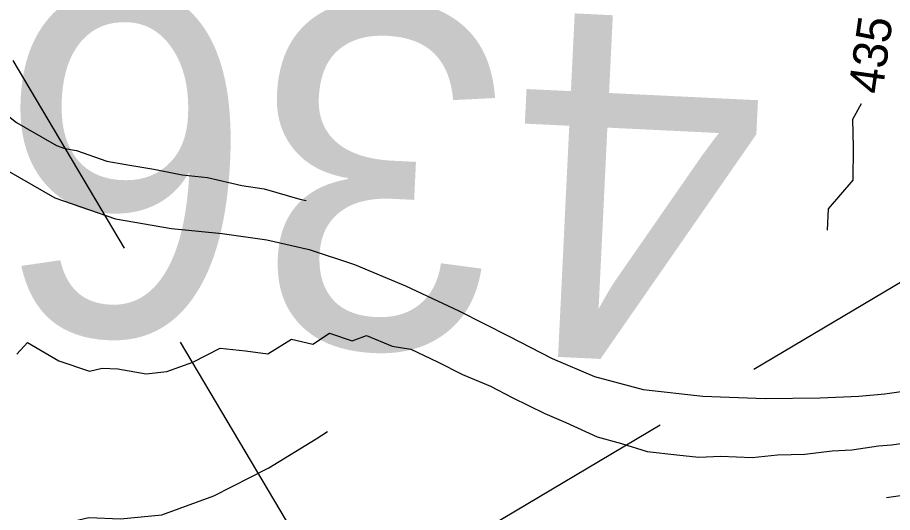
# Model space of a CAD drawing. Header units: inches. Extents: x 2527773 to 2531821, y 6906669 to 6910268.
# Drawn here: x 2529535.2 to 2529586.1, y 6907520.2 to 6907549 of the extents above; entities that cross this region are included whole.
import ezdxf
from ezdxf.enums import TextEntityAlignment as Align

# ---------------------------------------------------------------- set-up
doc = ezdxf.new("R2010")
doc.units = ezdxf.units.IN
doc.header["$MEASUREMENT"] = 0
doc.linetypes.add('DGN Style 2', pattern=[85.538802, 51.323281, -34.215521])
doc.linetypes.add('HIDDEN', pattern=[0.009525, 0.00635, -0.003175])
doc.layers.add('BASE', color=7, linetype='Continuous')
doc.layers.add('GRID', color=254, linetype='HIDDEN')
doc.layers.add('SV-topo-25128(old) - SV-TOPO-CONT-MAJR-LINE', color=253, linetype='DGN Style 2', lineweight=0)
doc.layers.add('SV-topo-25128(old) - SV-TOPO-CONT-MINR-LINE', color=253, linetype='DGN Style 2', lineweight=0)
doc.styles.add("L200'", font='ARIAL.TTF', dxfattribs={"height": 0.001969})
doc.styles.add('Style-WORKING', font='WORKING.shx')

msp = doc.modelspace()

# ---------------------------------------------------------------- linework, layer by layer
at = {"layer": 'GRID', "color": 252, "linetype": 'HIDDEN', "lineweight": 0, "ltscale": 2000}
for p, q in [((2528678.932, 6908987.923), (2529636.042, 6907376.203)), ((2528726.267, 6907022.78), (2531580.953, 6908718.019))]:
    msp.add_line(p, q, dxfattribs=at)
at = {"layer": 'SV-topo-25128(old) - SV-TOPO-CONT-MAJR-LINE', "color": 35, "lineweight": 0, "flags": 128}
msp.add_lwpolyline([(2529514.663, 6907568.379), (2529514.398, 6907567.049), (2529515.078, 6907564.774), (2529515.558, 6907563.164), (2529517.023, 6907560.839), (2529518.073, 6907559.184), (2529519.868, 6907557.069), (2529521.248, 6907555.474), (2529522.883, 6907553.804), (2529524.348, 6907552.339), (2529525.473, 6907551.239), (2529526.798, 6907549.964), (2529527.653, 6907549.169), (2529528.633, 6907548.324), (2529529.773, 6907547.264), (2529531.168, 6907546.109), (2529532.103, 6907545.259), (2529532.833, 6907544.619), (2529534.548, 6907543.359), (2529535.123, 6907542.909), (2529535.613, 6907542.624), (2529537.438, 6907541.574), (2529537.928, 6907541.409), (2529538.613, 6907541.279), (2529540.378, 6907540.669), (2529541.473, 6907540.479), (2529543.108, 6907540.199), (2529544.753, 6907539.869), (2529546.223, 6907539.724), (2529548.223, 6907539.244), (2529549.518, 6907539.064), (2529551.598, 6907538.454), (2529552.833, 6907538.169), (2529554.148, 6907537.729), (2529556.078, 6907537.024), (2529557.563, 6907536.404), (2529559.283, 6907535.714), (2529560.833, 6907534.989), (2529562.313, 6907534.449), (2529563.768, 6907533.714), (2529565.023, 6907533.449), (2529566.288, 6907532.799), (2529567.458, 6907532.919), (2529568.688, 6907532.394), (2529570.103, 6907532.019), (2529571.363, 6907532.624), (2529573.093, 6907532.429), (2529574.548, 6907533.594), (2529576.363, 6907533.529), (2529577.958, 6907533.549), (2529579.088, 6907533.599), (2529579.843, 6907533.664), (2529580.383, 6907533.739), (2529580.848, 6907533.824), (2529581.258, 6907533.939), (2529581.603, 6907534.134), (2529581.893, 6907534.464), (2529582.108, 6907535.094), (2529582.258, 6907536.209), (2529582.338, 6907537.889), (2529583.773, 6907539.559), (2529583.788, 6907541.454), (2529583.758, 6907543.104), (2529584.261, 6907544.026)], dxfattribs=at)
at = {"layer": 'SV-topo-25128(old) - SV-TOPO-CONT-MINR-LINE', "color": 35, "lineweight": 0}
for p, q in [((2529533.688, 6907540.629), (2529537.338, 6907538.529)), ((2529537.338, 6907538.529), (2529540.868, 6907537.309)), ((2529540.868, 6907537.309), (2529544.138, 6907536.749)), ((2529544.138, 6907536.749), (2529547.078, 6907536.459)), ((2529547.078, 6907536.459), (2529549.668, 6907536.099)), ((2529549.668, 6907536.099), (2529552.138, 6907535.529)), ((2529552.138, 6907535.529), (2529554.768, 6907534.649)), ((2529554.768, 6907534.649), (2529557.738, 6907533.409)), ((2529557.738, 6907533.409), (2529560.838, 6907531.959)), ((2529560.838, 6907531.959), (2529563.748, 6907530.489)), ((2529549.733, 6907529.464), (2529551.108, 6907530.309)), ((2529551.108, 6907530.309), (2529552.343, 6907530.024)), ((2529552.343, 6907530.024), (2529553.318, 6907530.664)), ((2529553.318, 6907530.664), (2529554.633, 6907530.224)), ((2529554.633, 6907530.224), (2529555.473, 6907530.524)), ((2529555.473, 6907530.524), (2529556.958, 6907529.904)), ((2529563.748, 6907530.489), (2529566.278, 6907529.189)), ((2529535.133, 6907529.434), (2529535.763, 6907530.114)), ((2529535.763, 6907530.114), (2529537.588, 6907529.064)), ((2529545.368, 6907528.974), (2529546.968, 6907529.789)), ((2529546.968, 6907529.789), (2529548.438, 6907529.644)), ((2529556.958, 6907529.904), (2529558.058, 6907529.729)), ((2529548.438, 6907529.644), (2529549.733, 6907529.464)), ((2529558.058, 6907529.729), (2529559.608, 6907529.004)), ((2529537.588, 6907529.064), (2529539.353, 6907528.454)), ((2529543.853, 6907528.429), (2529545.368, 6907528.974)), ((2529559.608, 6907529.004), (2529561.063, 6907528.269)), ((2529566.278, 6907529.189), (2529568.738, 6907528.139)), ((2529539.353, 6907528.454), (2529540.098, 6907528.629)), ((2529540.098, 6907528.629), (2529541.018, 6907528.589)), ((2529541.018, 6907528.589), (2529542.653, 6907528.309)), ((2529542.653, 6907528.309), (2529543.853, 6907528.429)), ((2529561.063, 6907528.269), (2529562.678, 6907527.579)), ((2529568.738, 6907528.139), (2529571.568, 6907527.389)), ((2529562.678, 6907527.579), (2529563.943, 6907526.929)), ((2529571.568, 6907527.389), (2529575.028, 6907526.999)), ((2529585.618, 6907527.139), (2529586.698, 6907527.289)), ((2529563.943, 6907526.929), (2529565.838, 6907525.994)), ((2529575.028, 6907526.999), (2529578.658, 6907526.869)), ((2529578.658, 6907526.869), (2529581.848, 6907526.909)), ((2529581.848, 6907526.909), (2529584.108, 6907527.009)), ((2529584.108, 6907527.009), (2529585.618, 6907527.139)), ((2529565.838, 6907525.994), (2529567.068, 6907525.469)), ((2529567.068, 6907525.469), (2529568.893, 6907524.629)), ((2529568.893, 6907524.629), (2529570.308, 6907524.254)), ((2529570.308, 6907524.254), (2529571.793, 6907523.789)), ((2529585.248, 6907524.109), (2529586.003, 6907524.174)), ((2529586.003, 6907524.174), (2529586.543, 6907524.249)), ((2529571.793, 6907523.789), (2529573.523, 6907523.594)), ((2529580.973, 6907523.619), (2529582.558, 6907523.824)), ((2529582.558, 6907523.824), (2529583.688, 6907523.874)), ((2529583.688, 6907523.874), (2529585.248, 6907524.109)), ((2529573.523, 6907523.594), (2529574.798, 6907523.449)), ((2529574.798, 6907523.449), (2529576.088, 6907523.509)), ((2529576.088, 6907523.509), (2529577.903, 6907523.444)), ((2529577.903, 6907523.444), (2529579.378, 6907523.599)), ((2529579.378, 6907523.599), (2529580.973, 6907523.619))]:
    msp.add_line(p, q, dxfattribs=at)
at = {"layer": 'SV-topo-25128(old) - SV-TOPO-CONT-MINR-LINE', "color": 35, "lineweight": 0, "flags": 128}
msp.add_lwpolyline([(2529542.471, 6907486.685), (2529542.448, 6907486.749), (2529540.728, 6907491.089), (2529539.328, 6907494.549), (2529538.538, 6907496.559), (2529538.208, 6907497.499), (2529538.088, 6907497.989), (2529537.948, 6907498.629), (2529537.648, 6907499.809), (2529537.128, 6907501.909), (2529536.368, 6907505.099), (2529535.638, 6907508.909), (2529535.318, 6907512.699), (2529535.668, 6907515.889), (2529536.578, 6907518.239), (2529537.838, 6907519.599), (2529539.328, 6907519.949), (2529541.168, 6907519.869), (2529543.568, 6907520.109), (2529546.598, 6907521.199), (2529549.798, 6907522.829), (2529552.548, 6907524.519), (2529554.498, 6907525.799), (2529556.178, 6907526.399), (2529558.378, 6907526.049), (2529561.608, 6907524.669), (2529565.398, 6907522.799), (2529569.048, 6907521.119), (2529572.018, 6907520.189), (2529574.568, 6907519.899), (2529577.148, 6907520.019), (2529580.098, 6907520.329), (2529583.268, 6907520.739), (2529586.388, 6907521.209), (2529589.238, 6907521.709), (2529591.758, 6907522.429), (2529593.908, 6907523.619), (2529595.678, 6907525.449), (2529597.028, 6907527.849), (2529597.938, 6907530.699), (2529598.418, 6907533.849), (2529598.518, 6907537.049), (2529598.328, 6907540.009), (2529597.948, 6907542.559), (2529597.498, 6907544.979), (2529597.108, 6907547.639), (2529596.858, 6907550.799), (2529596.498, 6907554.259), (2529595.728, 6907557.699), (2529594.348, 6907560.839), (2529592.608, 6907563.429), (2529590.838, 6907565.269), (2529589.328, 6907566.239), (2529588.048, 6907566.569), (2529586.898, 6907566.569), (2529585.738, 6907566.539), (2529584.228, 6907566.579), (2529581.968, 6907566.799), (2529578.708, 6907567.289), (2529574.628, 6907568.299), (2529570.038, 6907570.049), (2529565.278, 6907572.659), (2529560.908, 6907575.559), (2529557.508, 6907578.049), (2529555.498, 6907579.609), (2529554.508, 6907580.339), (2529553.988, 6907580.519), (2529553.398, 6907580.359), (2529552.288, 6907579.799), (2529550.178, 6907578.689), (2529546.698, 6907577.039), (2529541.698, 6907575.489), (2529535.118, 6907574.799), (2529527.158, 6907575.519), (2529519.068, 6907577.319), (2529512.398, 6907579.599), (2529508.178, 6907581.849), (2529505.538, 6907583.659), (2529503.108, 6907584.649), (2529499.858, 6907584.609), (2529496.238, 6907583.919), (2529493.028, 6907583.099), (2529490.808, 6907582.549), (2529489.428, 6907582.269), (2529488.508, 6907582.109), (2529487.668, 6907581.979), (2529486.438, 6907581.979), (2529484.338, 6907582.229), (2529481.048, 6907582.879), (2529476.988, 6907584.089), (2529472.788, 6907586.009), (2529468.958, 6907588.709), (2529465.738, 6907591.759), (2529463.288, 6907594.599), (2529461.618, 6907596.889), (2529460.258, 6907598.959), (2529458.598, 6907601.369), (2529456.198, 6907604.449), (2529453.278, 6907607.749), (2529450.228, 6907610.649), (2529447.398, 6907612.689), (2529444.928, 6907614.099), (2529442.918, 6907615.299), (2529441.368, 6907616.559), (2529439.898, 6907617.519), (2529438.028, 6907617.639), (2529435.438, 6907616.599), (2529432.428, 6907614.789), (2529429.488, 6907612.759), (2529426.958, 6907611.039), (2529424.658, 6907609.879), (2529422.288, 6907609.449), (2529419.618, 6907609.899), (2529416.778, 6907611.259), (2529413.958, 6907613.499), (2529411.328, 6907616.499), (2529409.038, 6907619.799), (2529407.188, 6907622.859), (2529405.768, 6907625.289), (2529404.278, 6907627.389), (2529402.118, 6907629.629), (2529398.868, 6907632.339), (2529394.988, 6907635.319), (2529391.148, 6907638.229), (2529387.898, 6907640.809), (2529385.418, 6907643.219), (2529383.768, 6907645.709), (2529382.988, 6907648.449), (2529382.848, 6907651.339), (2529383.098, 6907654.179), (2529383.478, 6907656.829), (2529383.684, 6907658.785)], dxfattribs=at)

# ---------------------------------------------------------------- texts
at = {"layer": 'BASE', "color": 7, "style": "L200'"}
for s, p in [('Location of concrete washout will be determined in the field and will be reflected on this Site Map.', (2528854.111, 6906920.593)), ('BMPs are not to scale; verify size/location/quantity in the field prior to installation.', (2528826.435, 6906967.139))]:
    msp.add_text(s, height=21.7169, rotation=30.7037, dxfattribs=at).set_placement(p)
at = {"layer": 'SV-topo-25128(old) - SV-TOPO-CONT-MAJR-LINE', "color": 35, "lineweight": 0, "style": 'Style-WORKING'}
msp.add_text('435', height=2, rotation=81.9817, dxfattribs=at).set_placement((2529584.782, 6907546.861), align=Align.MIDDLE_CENTER)
at = {"layer": 'SV-topo-25128(old) - SV-TOPO-CONT-MINR-LINE', "color": 35, "lineweight": 0, "style": 'Style-WORKING'}
msp.add_text('436', height=20, rotation=177.2265, dxfattribs=at).set_placement((2529556.303, 6907539.796), align=Align.MIDDLE_CENTER)

doc.saveas('drawing.dxf')
